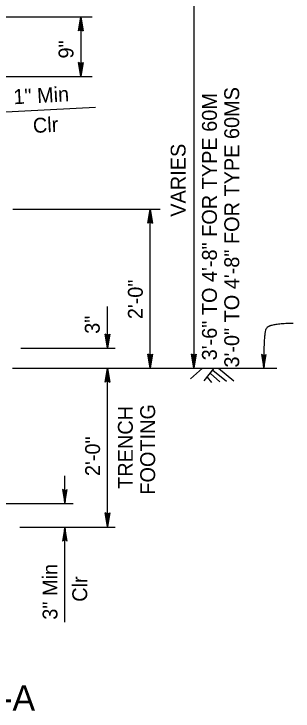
# Model space of a CAD drawing. Extents: x -893 to 867, y -474 to 712.
# Drawn here: x -468 to -336.2, y 158.9 to 487.8 of the extents above; entities that cross this region are included whole.
import ezdxf

# ---------------------------------------------------------------- set-up
doc = ezdxf.new("R2010")
doc.units = 0
doc.layers.add('str_Grades-Finish-Grade-A', color=7, linetype='Continuous')
doc.layers.add('str_Text-A', color=7, linetype='Continuous')

msp = doc.modelspace()

# ---------------------------------------------------------------- linework, layer by layer
at = {"layer": 'str_Grades-Finish-Grade-A'}
for p, q in [((-468.72, 320.74), (-343.92, 320.74)), ((-378.96, 320.75), (-384.67, 315.68)), ((-384.67, 320.74), (-344.67, 320.74)), ((-373.56, 320.71), (-378.26, 314.73)), ((-374.02, 319.81), (-367.58, 314.51)), ((-371.36, 320.69), (-364.16, 314.76)), ((-376.76, 316.45), (-374.7, 313.92)), ((-375.2, 318.16), (-370.8, 314.16))]:
    msp.add_line(p, q, dxfattribs=at)
at = {"layer": 'str_Text-A'}
for p, q in [((-383.01, 495.74), (-383.01, 320.74)), ((-477.19, 486.36), (-431.1, 486.36)), ((-437.47, 479.77), (-436.37, 486.36)), ((-437.19, 479.94), (-436.37, 486.36)), ((-436.37, 486.36), (-436.92, 480.11)), ((-436.37, 486.36), (-436.64, 480.28)), ((-436.37, 486.36), (-436.37, 458.24)), ((-436.37, 480.44), (-436.37, 486.36)), ((-436.37, 486.36), (-435.27, 479.77)), ((-435.82, 480.11), (-436.37, 486.36)), ((-436.09, 480.28), (-436.37, 486.36)), ((-436.37, 486.36), (-435.54, 479.94)), ((-436.92, 480.11), (-436.37, 480.44)), ((-436.37, 480.44), (-435.82, 480.11)), ((-436.92, 480.11), (-437.47, 479.77)), ((-435.82, 480.11), (-435.27, 479.77)), ((-436.92, 464.49), (-437.47, 464.83)), ((-436.37, 458.24), (-437.47, 464.83)), ((-436.37, 458.24), (-437.19, 464.66)), ((-436.92, 464.49), (-436.37, 458.24)), ((-436.37, 464.15), (-436.92, 464.49)), ((-436.64, 464.32), (-436.37, 458.24)), ((-435.27, 464.83), (-436.37, 458.24)), ((-435.54, 464.66), (-436.37, 458.24)), ((-436.37, 458.24), (-435.82, 464.49)), ((-435.82, 464.49), (-436.37, 464.15)), ((-436.37, 458.24), (-436.09, 464.32)), ((-436.37, 464.15), (-436.37, 458.24)), ((-435.82, 464.49), (-435.27, 464.83)), ((-477.08, 458.24), (-431.1, 458.24)), ((-429.44, 443.72), (-475.18, 441.27)), ((-468.57, 395.74), (-398.95, 395.74)), ((-404.76, 389.03), (-403.66, 395.63)), ((-404.48, 389.2), (-403.66, 395.63)), ((-403.66, 395.63), (-404.21, 389.37)), ((-403.66, 395.63), (-403.93, 389.54)), ((-403.66, 320.74), (-403.66, 395.63)), ((-403.66, 389.71), (-403.66, 395.63)), ((-403.66, 395.63), (-402.56, 389.03)), ((-403.11, 389.37), (-403.66, 395.63)), ((-403.38, 389.54), (-403.66, 395.63)), ((-403.66, 395.63), (-402.83, 389.2)), ((-404.21, 389.37), (-404.76, 389.03)), ((-404.21, 389.37), (-403.66, 389.71)), ((-403.66, 389.71), (-403.11, 389.37)), ((-403.11, 389.37), (-402.56, 389.03)), ((-423.82, 330.11), (-423.82, 349.76)), ((-424.37, 336.37), (-424.92, 336.71)), ((-423.82, 330.11), (-424.92, 336.71)), ((-423.82, 330.11), (-424.64, 336.54)), ((-424.37, 336.37), (-423.82, 330.11)), ((-423.82, 336.03), (-424.37, 336.37)), ((-424.09, 336.2), (-423.82, 330.11)), ((-422.72, 336.71), (-423.82, 330.11)), ((-422.99, 336.54), (-423.82, 330.11)), ((-423.82, 330.11), (-423.27, 336.37)), ((-423.27, 336.37), (-423.82, 336.03)), ((-423.82, 330.11), (-423.54, 336.2)), ((-423.82, 336.03), (-423.82, 330.11)), ((-423.27, 336.37), (-422.72, 336.71)), ((-464.78, 330.11), (-420.22, 330.11)), ((-404.21, 326.99), (-404.76, 327.33)), ((-403.66, 320.74), (-404.76, 327.33)), ((-403.66, 320.74), (-404.48, 327.16)), ((-404.21, 326.99), (-403.66, 320.74)), ((-403.66, 326.66), (-404.21, 326.99)), ((-403.93, 326.83), (-403.66, 320.74)), ((-402.56, 327.33), (-403.66, 320.74)), ((-402.83, 327.16), (-403.66, 320.74)), ((-403.66, 320.74), (-403.11, 326.99)), ((-403.11, 326.99), (-403.66, 326.66)), ((-403.66, 320.74), (-403.38, 326.83)), ((-403.66, 326.66), (-403.66, 320.74)), ((-403.11, 326.99), (-402.56, 327.33)), ((-383.56, 326.99), (-384.11, 327.33)), ((-383.01, 320.74), (-384.11, 327.33)), ((-383.01, 320.74), (-383.84, 327.16)), ((-383.56, 326.99), (-383.01, 320.74)), ((-383.01, 326.66), (-383.56, 326.99)), ((-383.28, 326.83), (-383.01, 320.74)), ((-381.91, 327.33), (-383.01, 320.74)), ((-382.18, 327.16), (-383.01, 320.74)), ((-383.01, 320.74), (-382.46, 326.99)), ((-382.46, 326.99), (-383.01, 326.66)), ((-383.01, 320.74), (-382.73, 326.83)), ((-383.01, 326.66), (-383.01, 320.74)), ((-382.46, 326.99), (-381.91, 327.33)), ((-350.52, 326.84), (-351.07, 327.18)), ((-351.07, 327.18), (-349.92, 320.59)), ((-350.8, 327.01), (-349.92, 320.59)), ((-349.92, 320.59), (-350.52, 326.84)), ((-350.52, 326.84), (-349.97, 326.51)), ((-349.92, 320.59), (-350.24, 326.68)), ((-349.97, 326.51), (-349.42, 326.85)), ((-349.97, 326.51), (-349.92, 320.59)), ((-349.92, 320.59), (-348.87, 327.2)), ((-349.92, 320.59), (-349.15, 327.02)), ((-349.42, 326.85), (-349.92, 320.59)), ((-349.69, 326.68), (-349.92, 320.59)), ((-349.42, 326.85), (-348.87, 327.2)), ((-424.92, 314.14), (-423.82, 320.74)), ((-424.92, 314.14), (-423.82, 320.74)), ((-424.64, 314.31), (-423.82, 320.74)), ((-424.64, 314.31), (-423.82, 320.74)), ((-423.82, 320.74), (-424.37, 314.48)), ((-423.82, 320.74), (-424.37, 314.48)), ((-423.82, 320.74), (-424.09, 314.65)), ((-423.82, 320.74), (-424.09, 314.65)), ((-423.82, 245.74), (-423.82, 320.74)), ((-423.82, 314.82), (-423.82, 320.74)), ((-423.82, 320.74), (-422.72, 314.14)), ((-423.27, 314.48), (-423.82, 320.74)), ((-423.54, 314.65), (-423.82, 320.74)), ((-423.82, 320.74), (-422.99, 314.31)), ((-423.82, 310.21), (-423.82, 320.74)), ((-423.82, 314.82), (-423.82, 320.74)), ((-423.82, 320.74), (-422.72, 314.14)), ((-423.27, 314.48), (-423.82, 320.74)), ((-423.54, 314.65), (-423.82, 320.74)), ((-423.82, 320.74), (-422.99, 314.31)), ((-424.37, 314.48), (-424.92, 314.14)), ((-424.37, 314.48), (-424.92, 314.14)), ((-424.37, 314.48), (-423.82, 314.82)), ((-424.37, 314.48), (-423.82, 314.82)), ((-423.82, 314.82), (-423.27, 314.48)), ((-423.82, 314.82), (-423.27, 314.48)), ((-423.27, 314.48), (-422.72, 314.14)), ((-423.27, 314.48), (-422.72, 314.14)), ((-443.93, 256.91), (-443.93, 269.86)), ((-444.48, 263.16), (-445.03, 263.5)), ((-445.03, 263.5), (-443.93, 256.91)), ((-444.75, 263.33), (-443.93, 256.91)), ((-443.93, 256.91), (-444.48, 263.16)), ((-444.48, 263.16), (-443.93, 262.82)), ((-443.93, 256.91), (-442.83, 263.5)), ((-443.93, 256.91), (-443.1, 263.33)), ((-443.38, 263.16), (-443.93, 256.91)), ((-443.93, 262.82), (-443.38, 263.16)), ((-443.38, 263.16), (-442.83, 263.5)), ((-443.93, 256.91), (-444.2, 262.99)), ((-443.65, 262.99), (-443.93, 256.91)), ((-443.93, 262.82), (-443.93, 256.91)), ((-475.15, 256.91), (-439.97, 256.91)), ((-424.37, 252.07), (-424.92, 252.4)), ((-423.82, 245.81), (-424.92, 252.4)), ((-423.82, 245.81), (-424.64, 252.23)), ((-424.37, 252.07), (-423.82, 245.81)), ((-423.82, 251.73), (-424.37, 252.07)), ((-424.09, 251.9), (-423.82, 245.81)), ((-422.72, 252.4), (-423.82, 245.81)), ((-422.99, 252.23), (-423.82, 245.81)), ((-423.82, 245.81), (-423.27, 252.07)), ((-423.27, 252.07), (-423.82, 251.73)), ((-423.82, 245.81), (-423.54, 251.9)), ((-423.82, 251.73), (-423.82, 245.81)), ((-423.27, 252.07), (-422.72, 252.4)), ((-465.21, 245.74), (-420.22, 245.74)), ((-443.93, 245.74), (-445.03, 239.14)), ((-443.93, 245.74), (-444.75, 239.31)), ((-444.48, 239.48), (-443.93, 245.74)), ((-444.2, 239.65), (-443.93, 245.74)), ((-443.93, 200.82), (-443.93, 245.74)), ((-443.93, 239.82), (-443.93, 245.74)), ((-442.83, 239.14), (-443.93, 245.74)), ((-443.93, 245.74), (-443.38, 239.48)), ((-443.1, 239.31), (-443.93, 245.74)), ((-443.93, 245.74), (-443.65, 239.65)), ((-444.48, 239.48), (-445.03, 239.14)), ((-443.93, 239.82), (-444.48, 239.48)), ((-443.38, 239.48), (-443.93, 239.82)), ((-443.38, 239.48), (-442.83, 239.14))]:
    msp.add_line(p, q, dxfattribs=at)
msp.add_open_spline([(-336.18, 341.82), (-347.19, 341.62), (-350.25, 337.6), (-349.92, 320.59)], degree=2, dxfattribs=at)

# ---------------------------------------------------------------- texts
for s, height, rotation, p in [('9"', 7.02, 90, (-439.88, 466.75)), ('1" Min', 7.02, 3.0665, (-468.03, 445.17)), ('3\'-0" TO 4\'-8" FOR TYPE 60MS', 7.02, 90, (-361.63, 320.98)), ('3\'-6" TO 4\'-8" FOR TYPE 60M', 7.02, 90, (-372.16, 324.39)), ('Clr', 7.02, 3.0665, (-458.85, 431.6)), ('VARIES', 7.02, 90, (-386.93, 392.11)), ('2\'-0"', 7, 90, (-407.16, 343.81)), ('3"', 7.02, 90, (-427.49, 336.89)), ('FOOTING', 7.02, 90, (-401.32, 261)), ('TRENCH', 7.02, 90, (-411.85, 263.74)), ('2\'-0"', 7.02, 90, (-427.33, 269.79)), ('3" Min', 7.02, 90, (-447.44, 202.03)), ('Clr', 7.02, 90, (-433.4, 210.48))]:
    msp.add_text(s, height=height, rotation=rotation, dxfattribs=at).set_placement(p)
msp.add_text('SECTION A-A', height=12, dxfattribs=at).set_placement((-560.51, 159.1))

doc.saveas('drawing.dxf')
